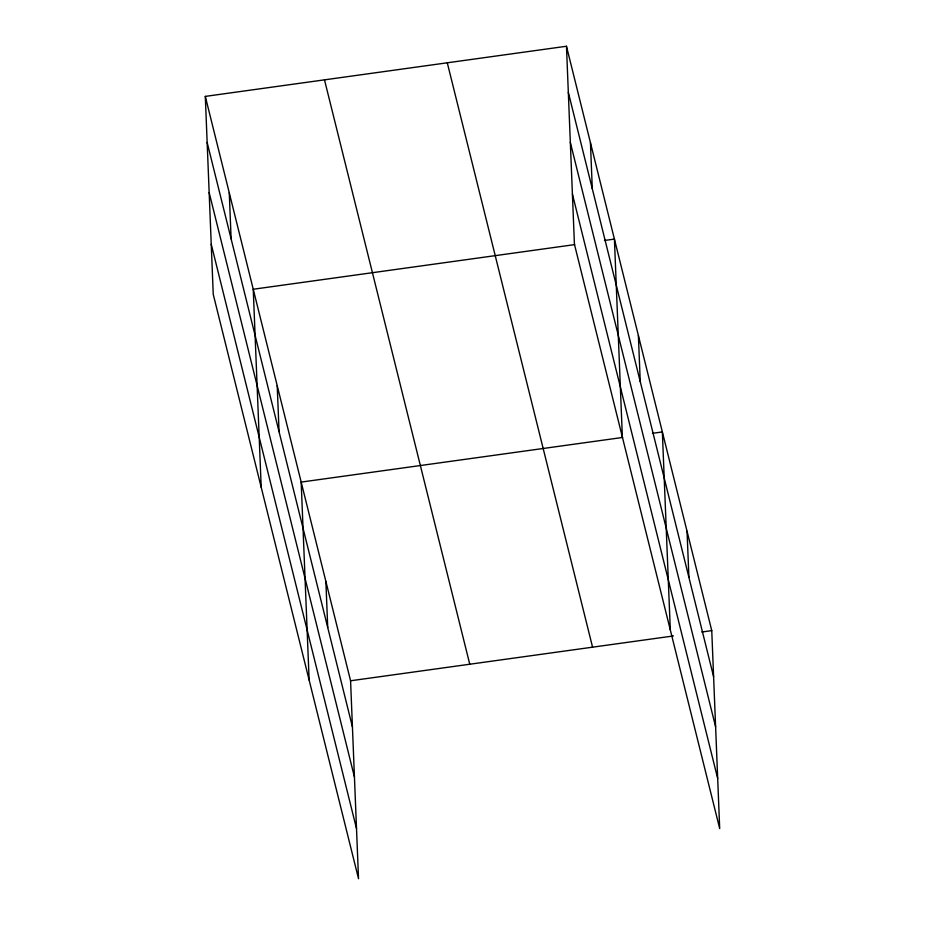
<?xml version="1.0" encoding="UTF-8"?>
<svg xmlns="http://www.w3.org/2000/svg" width="925" height="925" viewBox="0 0 925 925"><rect width="100%" height="100%" fill="white"/><g stroke="black" fill="none" stroke-linecap="round" stroke-linejoin="round"><path stroke-width="1.39" d="M205.304 96.397L350.575 680.777L358.53 878.75L213.247 294.37L205.304 96.397L566.47 46.25L711.753 630.63L719.696 828.603L574.425 244.223L566.47 46.25M574.679 244.616L253.242 289.248L261.197 487.221M604.476 240.477L614.408 239.089L622.363 437.062M622.629 437.456L301.18 482.087L309.135 680.06M652.426 433.316L662.358 431.94L670.301 629.913M350.575 680.777L673.435 635.949M701.821 632.006L711.753 630.63M568.32 92.327L713.603 676.707M570.332 142.45L715.615 726.83M572.413 194.1L717.684 778.468M447.284 62.796L592.567 647.176M324.49 79.851L469.761 664.231M207.154 142.485L352.425 726.865M209.166 192.608L354.437 776.988M211.235 244.246L356.518 828.627M687.055 531.285L688.905 577.362M638.389 335.521L640.239 381.597M590.439 142.67L592.289 188.746M325.877 581.432L327.728 627.52M277.211 385.667L279.061 431.744M229.273 192.828L231.123 238.904"/></g></svg>
